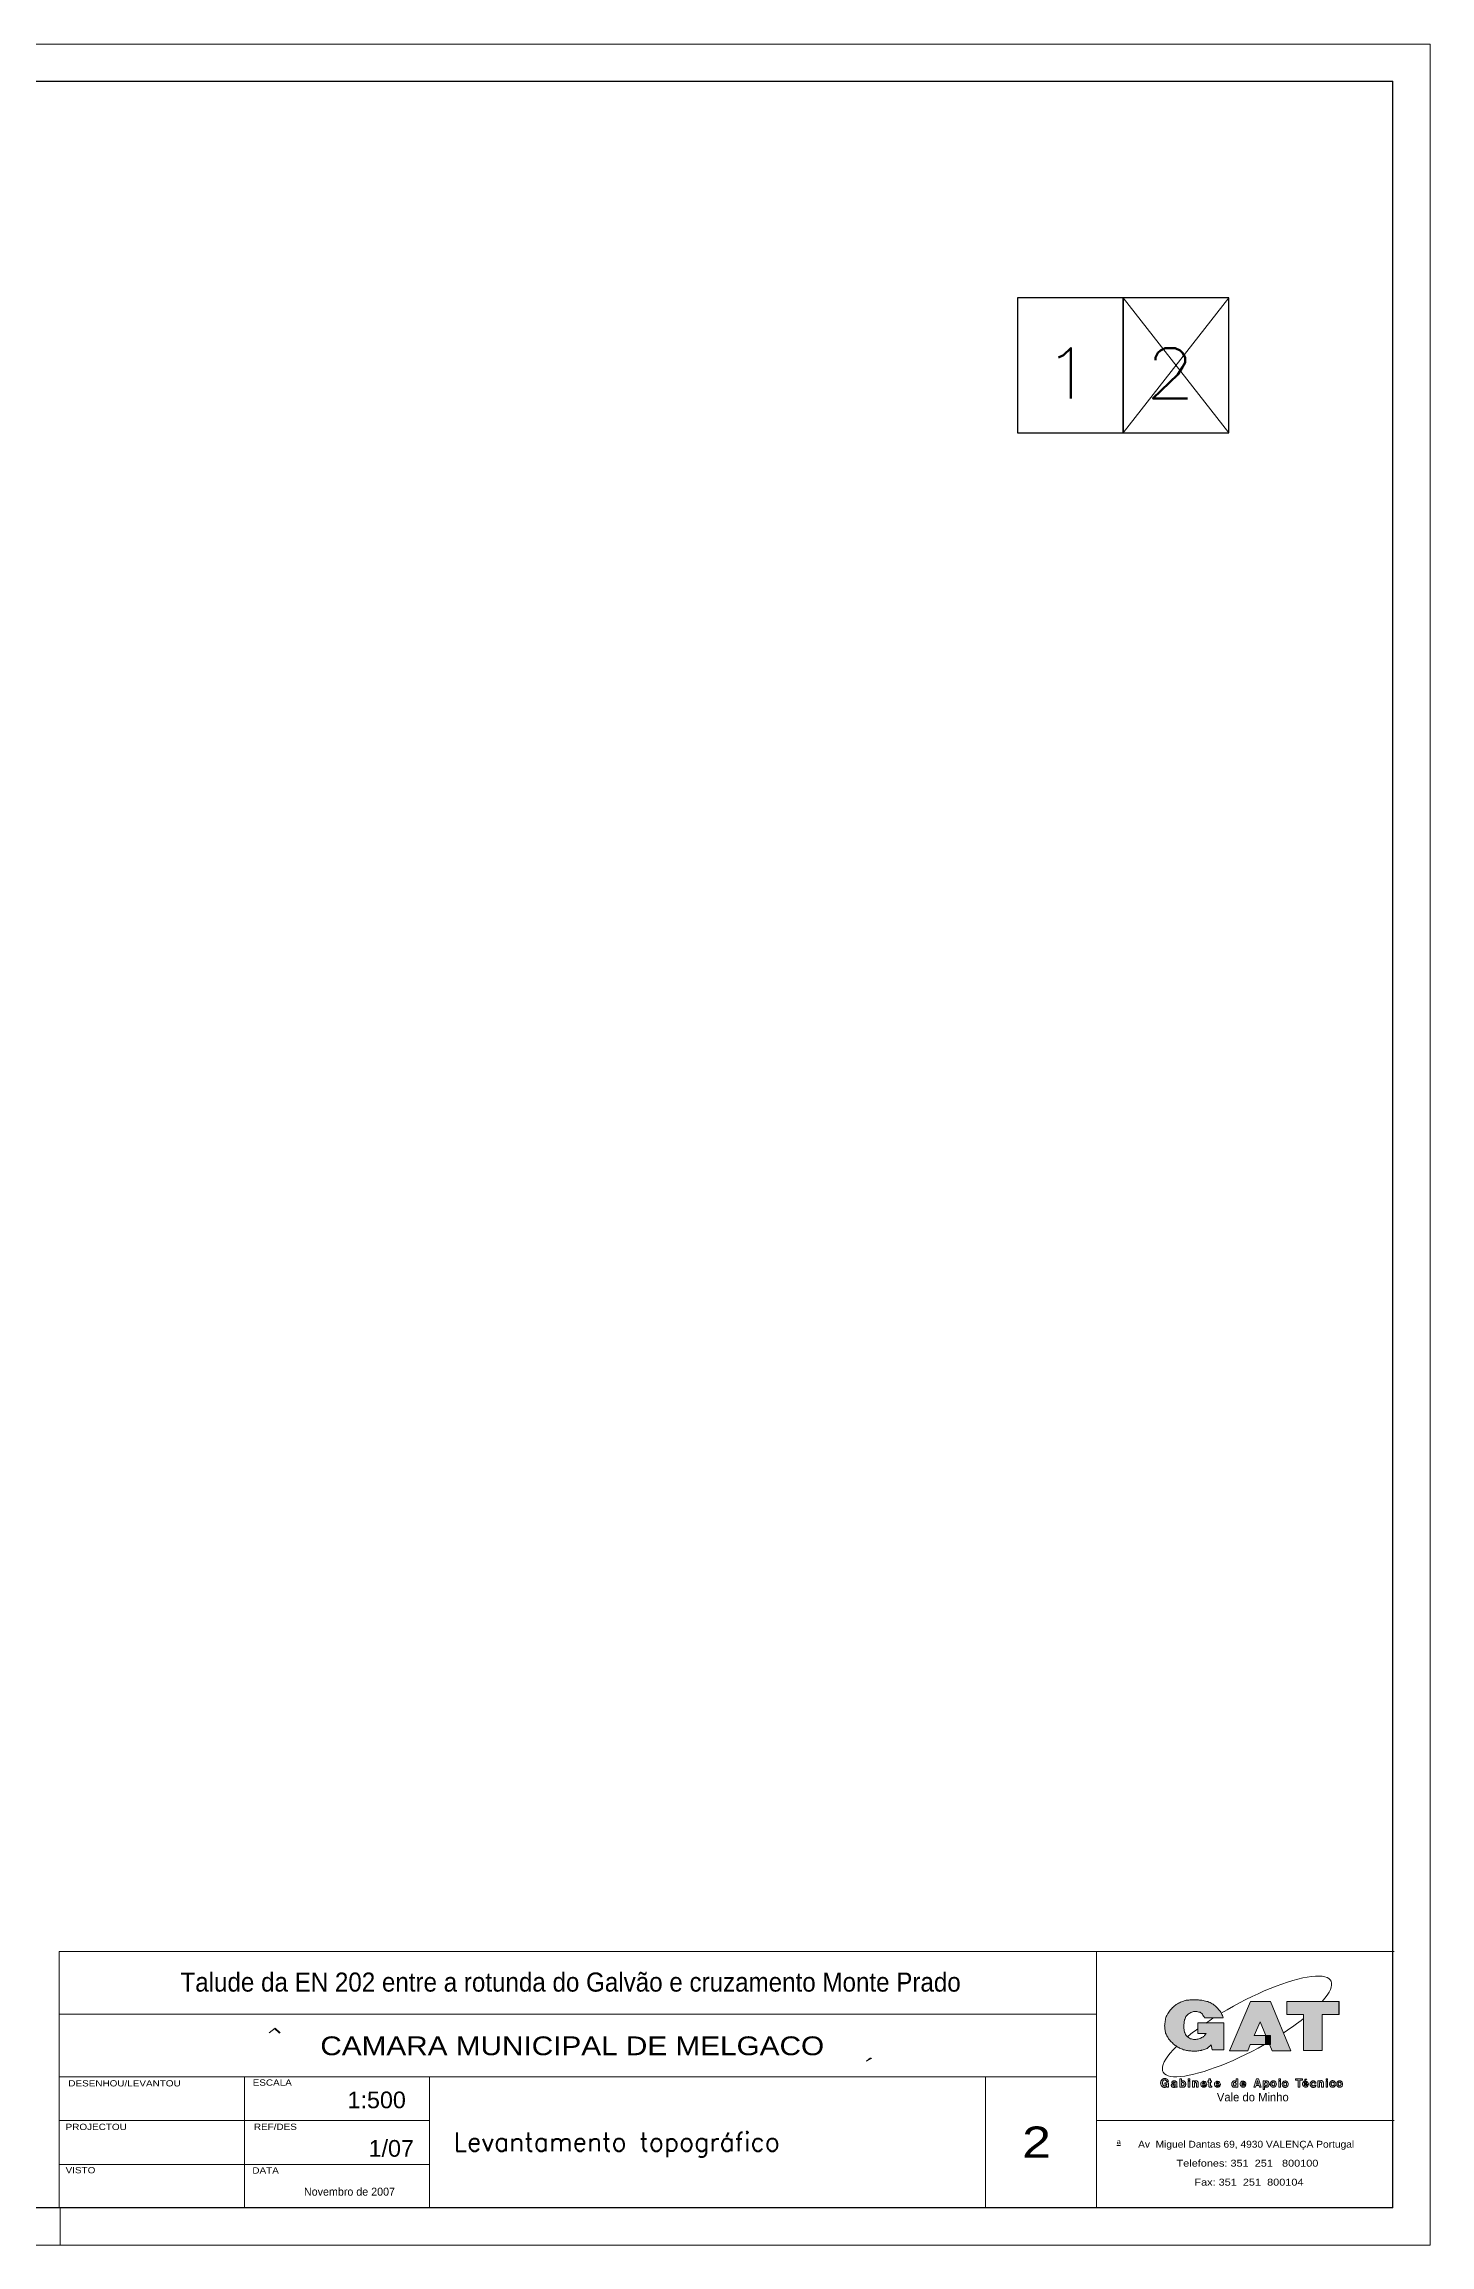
# Model space of a CAD drawing. Header units: millimetres. Extents: x -16 to 1007, y 828 to 1356.
# Drawn here: x 913 to 1006.6, y 828 to 976.5 of the extents above; entities that cross this region are included whole.
import ezdxf
from ezdxf.enums import TextEntityAlignment as Align

# ---------------------------------------------------------------- set-up
doc = ezdxf.new("R2010")
doc.units = ezdxf.units.MM
doc.header["$LTSCALE"] = 4
doc.linetypes.add('CONTINUOUS1', pattern=[0, 0, 0])
doc.linetypes.add('DASHED', pattern=[0.75, 0.5, -0.25])
doc.layers.get('0').update_dxf_attribs({"linetype": 'CONTINUOUS1', "lineweight": 0})
doc.layers.add('1', color=1, linetype='DASHED', lineweight=0, true_color=0xff0000)
for name, color, linetype, lineweight in [('Level 1', 7, 'Continuous', 0), ('Level 17', 7, 'Continuous', 0), ('Level 20', 7, 'Continuous', 0), ('Level 22', 7, 'Continuous', 0), ('Level 63', 7, 'Continuous', 0)]:
    doc.layers.add(name, color=color, linetype=linetype, lineweight=lineweight)
doc.styles.get("Standard").update_dxf_attribs({"font": 'txt_____.ttf'})
doc.styles.add('StyleArial', font='ARIAL.TTF')
doc.styles.add('Styledgn002', font='dgn002.shx')
doc.styles.add('Styledgn008', font='dgn008.shx')
doc.styles.add('Styledgn032', font='dgn032.shx')
doc.styles.add('Styledgn042', font='dgn042.shx')

# ---------------------------------------------------------------- blocks, each defined once
blk = doc.blocks.new('anonymous35')
at = {"layer": 'Level 22', "color": 5, "linetype": 'Continuous', "lineweight": 0, "true_color": 0x0000ff}
for p, q in [((0.56, 0.77), (0.56, 1.66)), ((-0.56, -1.66), (-0.56, 0.77)), ((-0.56, 0.77), (0.56, 0.77))]:
    blk.add_line(p, q, dxfattribs=at)

msp = doc.modelspace()

# ---------------------------------------------------------------- hatches: boundary and pattern name
at = {"layer": 'Level 22', "linetype": 'CONTINUOUS1', "true_color": 0xff0000}
msp.add_hatch(color=1, dxfattribs=at).paths.add_polyline_path([(992.6, 843.32), (992.57, 843.4), (992.57, 843.42), (992.55, 843.47), (992.52, 843.55), (992.48, 843.62), (992.44, 843.69), (992.4, 843.76), (992.35, 843.82), (992.29, 843.88), (992.24, 843.95), (992.18, 844.01), (992.15, 844.04), (992.12, 844.07), (992.06, 844.13), (991.99, 844.18), (991.93, 844.23), (991.86, 844.27), (991.79, 844.31), (991.72, 844.35), (991.65, 844.38), (991.64, 844.38), (991.56, 844.41), (991.49, 844.43), (991.41, 844.45), (991.33, 844.47), (991.25, 844.49), (991.17, 844.5), (991.15, 844.5), (991.09, 844.51), (991.01, 844.52), (990.93, 844.53), (990.84, 844.54), (990.76, 844.54), (990.68, 844.54), (990.65, 844.54), (990.6, 844.54), (990.52, 844.54), (990.44, 844.54), (990.36, 844.53), (990.28, 844.52), (990.2, 844.51), (990.15, 844.5), (990.11, 844.5), (990.04, 844.48), (989.96, 844.46), (989.88, 844.43), (989.8, 844.4), (989.73, 844.37), (989.65, 844.34), (989.65, 844.33), (989.58, 844.3), (989.51, 844.26), (989.44, 844.21), (989.38, 844.17), (989.31, 844.12), (989.25, 844.06), (989.22, 844.04), (989.19, 844.01), (989.13, 843.95), (989.08, 843.89), (989.02, 843.83), (988.97, 843.76), (988.93, 843.7), (988.88, 843.63), (988.87, 843.61), (988.84, 843.56), (988.8, 843.48), (988.76, 843.41), (988.73, 843.33), (988.71, 843.26), (988.7, 843.19), (988.7, 843.18), (988.69, 843.1), (988.68, 843.02), (988.67, 842.94), (988.66, 842.85), (988.65, 842.77), (988.66, 842.7), (988.66, 842.63), (988.67, 842.56), (988.68, 842.49), (988.69, 842.43), (988.69, 842.42), (988.7, 842.36), (988.72, 842.29), (988.75, 842.22), (988.78, 842.16), (988.81, 842.1), (988.85, 842.03), (988.86, 842.01), (988.88, 841.97), (988.92, 841.91), (988.96, 841.86), (989.01, 841.8), (989.05, 841.75), (989.1, 841.7), (989.15, 841.65), (989.2, 841.6), (989.21, 841.59), (989.25, 841.55), (989.31, 841.5), (989.36, 841.46), (989.42, 841.42), (989.48, 841.38), (989.54, 841.34), (989.6, 841.31), (989.64, 841.29), (989.66, 841.28), (989.73, 841.25), (989.79, 841.22), (989.86, 841.2), (989.93, 841.17), (989.99, 841.15), (990.06, 841.14), (990.13, 841.12), (990.14, 841.12), (990.2, 841.11), (990.27, 841.1), (990.34, 841.09), (990.41, 841.09), (990.48, 841.08), (990.55, 841.08), (990.62, 841.08), (990.64, 841.08), (990.69, 841.08), (990.76, 841.08), (990.83, 841.08), (990.9, 841.09), (990.97, 841.1), (991.04, 841.11), (991.11, 841.12), (991.15, 841.13), (991.18, 841.13), (991.25, 841.15), (991.32, 841.18), (991.38, 841.2), (991.45, 841.23), (991.51, 841.26), (991.57, 841.3), (991.62, 841.35), (991.64, 841.36), (991.68, 841.39), (991.73, 841.44), (991.78, 841.49), (991.85, 841.16), (992.65, 841.16), (992.65, 842.98), (990.9, 842.98), (990.9, 842.26), (991.45, 842.26), (991.41, 842.21), (991.37, 842.15), (991.34, 842.12), (991.32, 842.09), (991.27, 842.05), (991.22, 842.01), (991.15, 841.98), (991.09, 841.95), (991.04, 841.93), (991.02, 841.92), (990.96, 841.9), (990.89, 841.88), (990.82, 841.87), (990.75, 841.86), (990.68, 841.86), (990.61, 841.86), (990.53, 841.87), (990.46, 841.89), (990.39, 841.91), (990.33, 841.94), (990.26, 841.98), (990.23, 842.01), (990.2, 842.03), (990.15, 842.08), (990.1, 842.13), (990.06, 842.19), (990.03, 842.25), (990.01, 842.32), (990, 842.35), (989.99, 842.38), (989.97, 842.45), (989.96, 842.52), (989.95, 842.59), (989.95, 842.66), (989.95, 842.73), (989.95, 842.77), (989.95, 842.8), (989.95, 842.86), (989.96, 842.93), (989.97, 843), (989.98, 843.07), (989.99, 843.14), (990, 843.19), (990.01, 843.21), (990.03, 843.27), (990.05, 843.34), (990.08, 843.4), (990.13, 843.46), (990.13, 843.46), (990.19, 843.51), (990.24, 843.56), (990.3, 843.61), (990.36, 843.64), (990.42, 843.68), (990.49, 843.7), (990.55, 843.72), (990.61, 843.74), (990.65, 843.74), (990.68, 843.74), (990.75, 843.75), (990.82, 843.74), (990.9, 843.73), (990.97, 843.71), (991.04, 843.69), (991.1, 843.65), (991.16, 843.61), (991.2, 843.56), (991.2, 843.55), (991.24, 843.49), (991.27, 843.44), (991.31, 843.38), (991.35, 843.32), (992.6, 843.32)])
at = {"layer": 'Level 22', "linetype": 'CONTINUOUS1', "true_color": 0xffff00}
for points in [[(995.09, 843.05), (995.9, 841.1), (997.17, 841.1), (995.8, 844.42), (994.45, 844.42), (993.02, 841.1), (994.27, 841.1), (994.42, 841.52), (995.7, 841.52), (995.7, 841.52), (995.45, 842.13), (994.7, 842.13)], [(995.45, 842.13), (995.79, 842.13), (995.79, 841.52), (995.45, 841.52)]]:
    msp.add_hatch(color=2, dxfattribs=at).paths.add_polyline_path(points)
at = {"layer": 'Level 22', "linetype": 'CONTINUOUS1', "true_color": 0x00ff00}
msp.add_hatch(color=3, dxfattribs=at).paths.add_polyline_path([(996.89, 844.43), (1000.42, 844.43), (1000.42, 843.54), (999.29, 843.54), (999.29, 841.11), (998.02, 841.11), (998.02, 843.54), (996.89, 843.54)])

# ---------------------------------------------------------------- linework, layer by layer
at = {"layer": '1', "color": 7, "linetype": 'Continuous', "lineweight": 0}
for p, q in [((992.99, 959.36), (985.86, 950.26)), ((985.86, 959.36), (992.99, 950.26))]:
    msp.add_line(p, q, dxfattribs=at)
at = {"layer": '1', "color": 7, "linetype": 'Continuous', "lineweight": 30}
for points in [[(985.86, 959.36), (978.72, 959.36), (978.72, 950.26), (985.86, 950.26), (985.86, 959.36)], [(992.99, 959.36), (985.86, 959.36), (985.86, 950.26), (992.99, 950.26), (992.99, 959.36)]]:
    msp.add_lwpolyline(points, close=True, dxfattribs=at)
at = {"layer": 'Level 1', "color": 7, "linetype": 'Continuous', "lineweight": 0}
msp.add_line((914.12, 827.99), (914.12, 829.18), dxfattribs=at)
at = {"layer": 'Level 17', "color": 7, "linetype": 'Continuous', "lineweight": 0}
for p, q in [((1006.56, 976.49), (531.56, 976.49)), ((1006.56, 827.99), (1006.56, 976.49))]:
    msp.add_line(p, q, dxfattribs=at)
msp.add_lwpolyline([(1006.56, 827.99), (531.56, 827.99)], dxfattribs=at)
at = {"layer": 'Level 20', "color": 7, "linetype": 'Continuous', "lineweight": 0}
msp.add_line((1006.56, 827.99), (1006.56, 976.49), dxfattribs=at)
at = {"layer": 'Level 22', "color": 7, "linetype": 'Continuous', "lineweight": 30}
for p in [(701.55, 973.99), (1004.06, 830.49)]:
    msp.add_line(p, (1004.06, 973.99), dxfattribs=at)
at = {"layer": 'Level 22', "color": 7, "linetype": 'Continuous', "lineweight": 13}
for p, q in [((914.06, 847.8), (1004.13, 847.8)), ((914.06, 830.47), (914.06, 847.8)), ((928.22, 842.31), (928.64, 842.63)), ((928.59, 842.59), (928.93, 842.28)), ((928.64, 842.63), (928.98, 842.31)), ((928.93, 842.28), (928.96, 842.33)), ((968.53, 840.39), (968.81, 840.61)), ((968.53, 840.39), (968.9, 840.6))]:
    msp.add_line(p, q, dxfattribs=at)
at = {"layer": 'Level 22', "color": 7, "linetype": 'Continuous', "lineweight": 0}
for p, q in [((984.06, 830.47), (984.06, 847.8)), ((914.06, 843.57), (984.06, 843.57)), ((914.06, 839.34), (984.06, 839.34)), ((926.56, 830.47), (926.56, 839.34)), ((939.06, 830.47), (939.06, 839.34)), ((976.56, 830.47), (976.56, 839.34)), ((998.12, 839.18), (998.12, 839.1)), ((998.12, 839.1), (998.25, 839.18)), ((998.12, 839.18), (998.25, 839.18)), ((988.65, 838.62), (988.66, 838.62)), ((988.66, 838.62), (988.69, 838.63)), ((988.69, 838.63), (988.7, 838.63)), ((988.7, 838.63), (988.72, 838.64)), ((988.72, 838.64), (988.73, 838.64)), ((988.73, 838.64), (988.74, 838.65)), ((988.74, 838.65), (988.75, 838.65)), ((988.75, 838.65), (988.76, 838.66)), ((988.76, 838.66), (988.78, 838.67)), ((988.78, 838.68), (988.79, 838.69)), ((988.78, 838.67), (988.78, 838.68)), ((988.79, 838.69), (988.81, 838.71)), ((914.06, 836.39), (939.06, 836.39)), ((984.06, 836.39), (1004.13, 836.39)), ((985.42, 834.7), (985.67, 834.7)), ((914.06, 833.43), (939.06, 833.43))]:
    msp.add_line(p, q, dxfattribs=at)
at = {"layer": 'Level 22', "color": 5, "linetype": 'Continuous', "lineweight": 0, "true_color": 0x0000ff}
for p, q in [((996.89, 843.54), (996.89, 844.43)), ((998.02, 843.54), (996.89, 843.54)), ((998.02, 841.11), (998.02, 843.54))]:
    msp.add_line(p, q, dxfattribs=at)
at = {"layer": 'Level 22', "color": 1, "linetype": 'Continuous', "lineweight": 0, "true_color": 0xff0000}
msp.add_lwpolyline([(992.6, 843.32), (992.57, 843.4), (992.57, 843.42), (992.55, 843.47), (992.52, 843.55), (992.48, 843.62), (992.44, 843.69), (992.4, 843.76), (992.35, 843.82), (992.29, 843.88), (992.24, 843.95), (992.18, 844.01), (992.15, 844.04), (992.12, 844.07), (992.06, 844.13), (991.99, 844.18), (991.93, 844.23), (991.86, 844.27), (991.79, 844.31), (991.72, 844.35), (991.65, 844.38), (991.64, 844.38), (991.56, 844.41), (991.49, 844.43), (991.41, 844.45), (991.33, 844.47), (991.25, 844.49), (991.17, 844.5), (991.15, 844.5), (991.09, 844.51), (991.01, 844.52), (990.93, 844.53), (990.84, 844.54), (990.76, 844.54), (990.68, 844.54), (990.65, 844.54), (990.6, 844.54), (990.52, 844.54), (990.44, 844.54), (990.36, 844.53), (990.28, 844.52), (990.2, 844.51), (990.15, 844.5), (990.11, 844.5), (990.04, 844.48), (989.96, 844.46), (989.88, 844.43), (989.8, 844.4), (989.73, 844.37), (989.65, 844.34), (989.65, 844.33), (989.58, 844.3), (989.51, 844.26), (989.44, 844.21), (989.38, 844.17), (989.31, 844.12), (989.25, 844.06), (989.22, 844.04), (989.19, 844.01), (989.13, 843.95), (989.08, 843.89), (989.02, 843.83), (988.97, 843.76), (988.93, 843.7), (988.88, 843.63), (988.87, 843.61), (988.84, 843.56), (988.8, 843.48), (988.76, 843.41), (988.73, 843.33), (988.71, 843.26), (988.7, 843.19), (988.7, 843.18), (988.69, 843.1), (988.68, 843.02), (988.67, 842.94), (988.66, 842.85), (988.65, 842.77), (988.65, 842.77), (988.65, 842.77), (988.65, 842.77), (988.66, 842.7), (988.66, 842.63), (988.67, 842.56), (988.68, 842.49), (988.69, 842.43), (988.69, 842.42), (988.7, 842.36), (988.72, 842.29), (988.75, 842.22), (988.78, 842.16), (988.81, 842.1), (988.85, 842.03), (988.86, 842.01), (988.88, 841.97), (988.92, 841.91), (988.96, 841.86), (989.01, 841.8), (989.05, 841.75), (989.1, 841.7), (989.15, 841.65), (989.2, 841.6), (989.21, 841.59), (989.25, 841.55), (989.31, 841.5), (989.36, 841.46), (989.42, 841.42), (989.48, 841.38), (989.54, 841.34), (989.6, 841.31), (989.64, 841.29), (989.66, 841.28), (989.73, 841.25), (989.79, 841.22), (989.86, 841.2), (989.93, 841.17), (989.99, 841.15), (990.06, 841.14), (990.13, 841.12), (990.14, 841.12), (990.2, 841.11), (990.27, 841.1), (990.34, 841.09), (990.41, 841.09), (990.48, 841.08), (990.55, 841.08), (990.62, 841.08), (990.64, 841.08), (990.69, 841.08), (990.76, 841.08), (990.83, 841.08), (990.9, 841.09), (990.97, 841.1), (991.04, 841.11), (991.11, 841.12), (991.15, 841.13), (991.18, 841.13), (991.25, 841.15), (991.32, 841.18), (991.38, 841.2), (991.45, 841.23), (991.51, 841.26), (991.57, 841.3), (991.62, 841.35), (991.64, 841.36), (991.68, 841.39), (991.73, 841.44), (991.78, 841.49), (991.78, 841.49), (991.78, 841.49), (991.78, 841.49), (991.85, 841.16), (992.65, 841.16), (992.65, 842.98), (990.9, 842.98), (990.9, 842.26), (991.45, 842.26), (991.41, 842.21), (991.37, 842.15), (991.34, 842.12), (991.32, 842.09), (991.27, 842.05), (991.22, 842.01), (991.15, 841.98), (991.09, 841.95), (991.04, 841.93), (991.02, 841.92), (990.96, 841.9), (990.89, 841.88), (990.82, 841.87), (990.75, 841.86), (990.68, 841.86), (990.61, 841.86), (990.53, 841.87), (990.46, 841.89), (990.39, 841.91), (990.33, 841.94), (990.26, 841.98), (990.23, 842.01), (990.2, 842.03), (990.15, 842.08), (990.1, 842.13), (990.06, 842.19), (990.03, 842.25), (990.01, 842.32), (990, 842.35), (989.99, 842.38), (989.97, 842.45), (989.96, 842.52), (989.95, 842.59), (989.95, 842.66), (989.95, 842.73), (989.95, 842.77), (989.95, 842.8), (989.95, 842.86), (989.96, 842.93), (989.97, 843), (989.98, 843.07), (989.99, 843.14), (990, 843.19), (990.01, 843.21), (990.03, 843.27), (990.05, 843.34), (990.08, 843.4), (990.13, 843.46), (990.13, 843.46), (990.19, 843.51), (990.24, 843.56), (990.3, 843.61), (990.36, 843.64), (990.42, 843.68), (990.49, 843.7), (990.55, 843.72), (990.61, 843.74), (990.65, 843.74), (990.68, 843.74), (990.75, 843.75), (990.82, 843.74), (990.9, 843.73), (990.97, 843.71), (991.04, 843.69), (991.1, 843.65), (991.16, 843.61), (991.2, 843.56), (991.2, 843.55), (991.24, 843.49), (991.27, 843.44), (991.31, 843.38), (991.35, 843.32), (991.35, 843.32), (991.35, 843.32), (991.35, 843.32), (992.6, 843.32)], close=True, dxfattribs=at)
at = {"layer": 'Level 22', "color": 2, "linetype": 'Continuous', "lineweight": 0, "true_color": 0xffff00}
for points in [[(995.09, 843.05), (995.9, 841.1), (997.17, 841.1), (995.8, 844.42), (994.45, 844.42), (993.02, 841.1), (994.27, 841.1), (994.42, 841.52), (995.7, 841.52), (995.7, 841.52), (995.45, 842.13), (994.7, 842.13)], [(995.45, 842.13), (995.79, 842.13), (995.79, 841.52), (995.45, 841.52), (995.45, 842.13)]]:
    msp.add_lwpolyline(points, close=True, dxfattribs=at)
at = {"layer": 'Level 22', "color": 3, "linetype": 'Continuous', "lineweight": 0, "true_color": 0x00ff00}
msp.add_lwpolyline([(996.89, 844.43), (1000.42, 844.43), (1000.42, 843.54), (999.29, 843.54), (999.29, 841.11), (998.02, 841.11), (998.02, 843.54), (996.89, 843.54)], close=True, dxfattribs=at)
at = {"layer": 'Level 22', "color": 7, "linetype": 'Continuous', "lineweight": 0}
for points in [[(988.65, 839.22), (988.6, 839.22), (988.58, 839.21), (988.57, 839.21), (988.54, 839.2), (988.53, 839.19), (988.52, 839.18), (988.51, 839.18), (988.49, 839.17), (988.49, 839.16), (988.46, 839.13), (988.45, 839.12), (988.44, 839.1), (988.43, 839.09), (988.41, 839.06), (988.4, 839.04), (988.4, 839.01), (988.39, 838.99), (988.39, 838.96), (988.38, 838.93), (988.38, 838.92)], [(988.65, 839.13), (988.64, 839.13), (988.62, 839.13), (988.6, 839.12), (988.58, 839.11), (988.57, 839.1), (988.57, 839.09), (988.56, 839.09), (988.55, 839.08), (988.54, 839.06), (988.53, 839.04), (988.52, 839.02), (988.52, 839.01), (988.51, 838.99), (988.51, 838.97), (988.51, 838.96), (988.51, 838.94), (988.51, 838.93)], [(988.66, 839.22), (988.64, 839.22)], [(988.65, 839.13), (988.67, 839.13), (988.7, 839.13), (988.72, 839.12), (988.74, 839.1), (988.75, 839.09), (988.76, 839.09), (988.78, 839.07), (988.78, 839.05), (988.79, 839.02)], [(988.66, 839.22), (988.68, 839.22), (988.72, 839.22), (988.74, 839.21), (988.77, 839.2), (988.78, 839.2), (988.78, 839.19), (988.81, 839.18), (988.82, 839.17), (988.83, 839.16), (988.84, 839.15), (988.85, 839.14), (988.86, 839.12), (988.87, 839.11), (988.89, 839.08), (988.9, 839.06), (988.9, 839.05), (988.91, 839.03)], [(988.79, 839.02), (988.91, 839.03)], [(989.13, 838.93), (989.13, 838.95), (989.14, 838.98), (989.16, 839), (989.17, 839.02), (989.19, 839.04), (989.22, 839.05), (989.25, 839.06), (989.28, 839.07), (989.3, 839.07), (989.32, 839.07), (989.34, 839.06), (989.36, 839.06), (989.38, 839.05), (989.4, 839.05), (989.41, 839.03), (989.43, 839.02), (989.45, 839.01), (989.46, 838.99), (989.47, 838.97), (989.48, 838.96), (989.48, 838.93), (989.48, 838.92), (989.48, 838.91)], [(989.67, 839.21), (989.67, 838.64), (989.78, 838.64), (989.79, 838.67)], [(989.67, 839.21), (989.78, 839.21), (989.78, 839)], [(989.78, 839), (989.79, 839.01), (989.79, 839.02), (989.82, 839.04), (989.83, 839.05), (989.84, 839.05), (989.85, 839.06), (989.87, 839.06), (989.89, 839.07), (989.91, 839.07), (989.93, 839.06), (989.95, 839.06), (989.98, 839.05), (989.99, 839.04), (990, 839.03)], [(990, 839.03), (990.02, 839.01), (990.03, 839.01), (990.03, 839), (990.03, 838.99), (990.04, 838.98), (990.04, 838.98), (990.05, 838.97), (990.05, 838.96), (990.06, 838.95), (990.06, 838.94), (990.07, 838.93), (990.07, 838.92), (990.07, 838.9), (990.07, 838.89), (990.08, 838.88)], [(990.24, 839.1), (990.35, 839.1), (990.35, 839.2), (990.24, 839.2), (990.24, 839.1)], [(990.24, 838.63), (990.24, 839.04), (990.35, 839.04), (990.35, 838.63), (990.24, 838.63)], [(990.54, 838.63), (990.54, 839.06), (990.65, 839.06)], [(990.92, 838.89), (990.92, 838.91), (990.92, 838.93), (990.91, 838.95), (990.91, 838.97), (990.9, 838.99), (990.89, 839.01), (990.88, 839.03), (990.87, 839.04), (990.85, 839.05), (990.84, 839.05), (990.84, 839.06), (990.82, 839.06), (990.81, 839.07), (990.78, 839.07), (990.77, 839.07), (990.76, 839.07), (990.76, 839.07), (990.73, 839.07), (990.71, 839.06), (990.7, 839.05), (990.68, 839.04), (990.65, 839.01)], [(990.65, 839.01), (990.65, 839.06)], [(991.12, 838.94), (991.15, 838.98), (991.18, 839.01), (991.22, 839.03), (991.26, 839.04), (991.3, 839.04), (991.34, 839.03), (991.38, 839.02)], [(991.63, 838.98), (991.57, 838.98), (991.57, 839.06), (991.63, 839.06), (991.63, 839.2)], [(991.64, 839.2), (991.74, 839.2), (991.74, 839.06), (991.82, 839.06), (991.82, 838.98), (991.74, 838.98), (991.74, 838.78)], [(992.04, 838.94), (992.07, 838.98), (992.1, 839.01), (992.14, 839.03), (992.18, 839.04), (992.22, 839.04), (992.26, 839.03), (992.3, 839.02)], [(993.25, 839.02), (993.28, 839.04), (993.29, 839.05), (993.32, 839.06), (993.33, 839.06), (993.36, 839.06), (993.38, 839.06), (993.4, 839.06), (993.42, 839.05), (993.44, 839.04), (993.45, 839.03), (993.47, 839.01), (993.48, 839)], [(993.58, 839.21), (993.58, 838.64), (993.48, 838.64), (993.47, 838.67)], [(993.58, 839.21), (993.48, 839.21), (993.48, 839)], [(993.77, 838.96), (993.8, 838.99), (993.83, 839.02), (993.86, 839.04), (993.9, 839.05), (993.95, 839.05), (993.99, 839.05), (994.03, 839.03)], [(994.03, 839.03), (994.06, 839.01)], [(994.67, 838.64), (994.86, 839.21), (994.98, 839.21), (995.17, 838.64), (995.05, 838.64), (995.02, 838.76), (994.82, 838.76), (994.79, 838.64), (994.67, 838.64)], [(994.92, 839.1), (994.85, 838.85), (994.99, 838.85), (994.92, 839.1)], [(995.29, 838.49), (995.29, 839.06), (995.4, 839.06), (995.41, 839.02)], [(995.7, 838.81), (995.7, 838.83), (995.7, 838.84), (995.7, 838.85), (995.7, 838.86), (995.7, 838.86), (995.7, 838.87), (995.7, 838.88), (995.69, 838.9), (995.69, 838.92), (995.69, 838.93), (995.68, 838.96), (995.67, 838.97), (995.65, 839), (995.64, 839.02), (995.61, 839.04), (995.6, 839.05), (995.59, 839.05), (995.58, 839.05), (995.57, 839.06), (995.56, 839.06), (995.53, 839.07), (995.52, 839.07), (995.48, 839.06), (995.47, 839.06), (995.46, 839.05), (995.45, 839.05), (995.44, 839.05), (995.43, 839.04), (995.41, 839.02)], [(995.99, 839.07), (995.98, 839.07), (995.94, 839.06), (995.93, 839.06), (995.9, 839.05), (995.88, 839.04), (995.83, 838.99), (995.82, 838.97), (995.81, 838.95), (995.8, 838.93), (995.79, 838.9), (995.78, 838.87), (995.78, 838.83), (995.79, 838.8), (995.8, 838.76), (995.81, 838.74), (995.83, 838.71), (995.87, 838.67), (995.9, 838.65), (995.9, 838.65), (995.93, 838.64), (995.94, 838.63), (995.98, 838.63), (995.99, 838.63), (996.03, 838.63), (996.04, 838.64), (996.07, 838.65), (996.1, 838.67), (996.12, 838.68), (996.14, 838.71), (996.15, 838.72), (996.16, 838.74), (996.18, 838.78), (996.19, 838.83), (996.19, 838.86), (996.18, 838.9), (996.18, 838.92), (996.16, 838.96), (996.15, 838.97), (996.14, 838.99), (996.12, 839.01), (996.11, 839.02), (996.09, 839.04), (996.07, 839.05), (996.07, 839.05), (996.06, 839.05), (996.04, 839.06), (996.03, 839.06), (996, 839.07), (995.99, 839.07)], [(996.36, 839.1), (996.47, 839.1), (996.47, 839.2), (996.36, 839.2), (996.36, 839.1)], [(996.36, 838.63), (996.36, 839.04), (996.47, 839.04), (996.47, 838.63), (996.36, 838.63)], [(996.79, 839.06), (996.78, 839.06), (996.75, 839.05), (996.73, 839.05), (996.7, 839.04), (996.68, 839.03), (996.63, 838.98), (996.62, 838.96), (996.61, 838.94), (996.6, 838.92), (996.59, 838.89), (996.58, 838.86), (996.58, 838.82), (996.59, 838.79), (996.6, 838.75), (996.61, 838.73), (996.63, 838.7), (996.67, 838.66), (996.7, 838.64), (996.7, 838.64), (996.73, 838.63), (996.75, 838.62), (996.78, 838.62), (996.79, 838.62), (996.83, 838.62), (996.84, 838.63), (996.87, 838.64), (996.9, 838.66), (996.92, 838.67), (996.94, 838.7), (996.95, 838.71), (996.96, 838.73), (996.98, 838.77), (996.99, 838.81), (996.99, 838.85), (996.98, 838.89), (996.98, 838.9), (996.96, 838.95), (996.95, 838.96), (996.94, 838.98), (996.92, 839), (996.91, 839.01), (996.89, 839.03), (996.87, 839.03), (996.87, 839.04), (996.86, 839.04), (996.84, 839.05), (996.83, 839.05), (996.8, 839.06), (996.79, 839.06)], [(997.49, 839.21), (997.96, 839.21), (997.96, 839.11), (997.78, 839.11), (997.78, 838.64), (997.66, 838.64), (997.66, 839.11), (997.49, 839.11), (997.49, 839.21)], [(997.98, 838.96), (998.01, 838.99), (998.04, 839.02), (998.07, 839.04), (998.11, 839.05), (998.16, 839.05), (998.2, 839.05), (998.24, 839.03)], [(998.24, 839.03), (998.27, 839.01)], [(998.87, 838.91), (998.86, 838.93), (998.85, 838.94), (998.84, 838.97), (998.83, 838.98), (998.82, 838.99), (998.81, 839.01), (998.8, 839.02), (998.78, 839.03), (998.77, 839.04), (998.75, 839.05), (998.73, 839.06), (998.7, 839.06), (998.68, 839.07), (998.65, 839.07), (998.64, 839.06), (998.62, 839.06), (998.6, 839.05), (998.58, 839.04), (998.56, 839.03), (998.55, 839.02), (998.53, 839), (998.52, 838.99), (998.51, 838.98), (998.5, 838.96), (998.49, 838.94), (998.48, 838.93), (998.48, 838.9), (998.48, 838.88), (998.47, 838.85), (998.47, 838.81), (998.48, 838.77), (998.49, 838.75), (998.5, 838.72), (998.52, 838.7), (998.53, 838.68), (998.55, 838.66), (998.56, 838.65), (998.59, 838.64), (998.62, 838.63), (998.64, 838.62), (998.67, 838.62), (998.71, 838.62), (998.73, 838.63), (998.76, 838.64), (998.78, 838.65), (998.8, 838.66), (998.81, 838.67), (998.82, 838.68), (998.83, 838.7), (998.85, 838.72), (998.85, 838.74), (998.86, 838.76), (998.87, 838.78)], [(998.98, 838.64), (998.98, 839.07), (999.09, 839.07)], [(999.36, 838.9), (999.36, 838.92), (999.36, 838.94), (999.35, 838.96), (999.35, 838.98), (999.34, 839.01), (999.33, 839.02), (999.32, 839.04), (999.31, 839.05), (999.3, 839.06), (999.29, 839.06), (999.28, 839.07), (999.26, 839.07), (999.25, 839.08), (999.22, 839.08), (999.22, 839.08), (999.21, 839.08), (999.2, 839.08), (999.18, 839.08), (999.15, 839.07), (999.14, 839.06), (999.13, 839.05), (999.09, 839.02)], [(999.09, 839.02), (999.09, 839.07)], [(999.54, 839.11), (999.64, 839.11), (999.64, 839.21), (999.54, 839.21), (999.54, 839.11)], [(999.54, 838.64), (999.54, 839.05), (999.64, 839.05), (999.64, 838.64), (999.54, 838.64)], [(1000.18, 838.92), (1000.17, 838.94), (1000.16, 838.96), (1000.15, 838.98), (1000.14, 838.99), (1000.13, 839.01), (1000.12, 839.02), (1000.11, 839.03), (1000.09, 839.04), (1000.08, 839.05), (1000.06, 839.06), (1000.04, 839.07), (1000.01, 839.07), (999.99, 839.08), (999.96, 839.08), (999.95, 839.07), (999.93, 839.07), (999.91, 839.06), (999.89, 839.05), (999.87, 839.04), (999.86, 839.03), (999.84, 839.01), (999.83, 839.01), (999.82, 838.99), (999.81, 838.97), (999.8, 838.96), (999.79, 838.94), (999.79, 838.92), (999.79, 838.89), (999.78, 838.86), (999.78, 838.82), (999.79, 838.79), (999.8, 838.76), (999.81, 838.74), (999.83, 838.71), (999.84, 838.69), (999.86, 838.67), (999.87, 838.66), (999.9, 838.65), (999.93, 838.64), (999.95, 838.63), (999.98, 838.63), (1000.02, 838.63), (1000.04, 838.64), (1000.07, 838.65), (1000.09, 838.66), (1000.11, 838.67), (1000.12, 838.68), (1000.13, 838.7), (1000.14, 838.71), (1000.16, 838.73), (1000.16, 838.75), (1000.17, 838.77), (1000.18, 838.79)], [(1000.47, 839.07), (1000.46, 839.07), (1000.42, 839.06), (1000.41, 839.06), (1000.38, 839.05), (1000.36, 839.04), (1000.31, 838.99), (1000.3, 838.97), (1000.29, 838.95), (1000.28, 838.93), (1000.27, 838.9), (1000.26, 838.87), (1000.26, 838.83), (1000.27, 838.8), (1000.28, 838.76), (1000.29, 838.74), (1000.31, 838.71), (1000.35, 838.67), (1000.37, 838.65), (1000.38, 838.65), (1000.41, 838.64), (1000.42, 838.63), (1000.46, 838.63), (1000.47, 838.63), (1000.5, 838.63), (1000.52, 838.64), (1000.54, 838.65), (1000.58, 838.67), (1000.6, 838.68), (1000.62, 838.71), (1000.63, 838.72), (1000.64, 838.74), (1000.66, 838.78), (1000.66, 838.83), (1000.66, 838.86), (1000.66, 838.9), (1000.66, 838.92), (1000.64, 838.96), (1000.63, 838.97), (1000.62, 838.99), (1000.6, 839.01), (1000.58, 839.02), (1000.57, 839.04), (1000.55, 839.05), (1000.54, 839.05), (1000.54, 839.05), (1000.52, 839.06), (1000.5, 839.06), (1000.48, 839.07), (1000.47, 839.07)], [(988.38, 838.92), (988.38, 838.91), (988.39, 838.88), (988.39, 838.86), (988.4, 838.84), (988.4, 838.82), (988.4, 838.81), (988.41, 838.78), (988.42, 838.76), (988.43, 838.75), (988.45, 838.73), (988.45, 838.72), (988.49, 838.68), (988.5, 838.67), (988.52, 838.66), (988.53, 838.65), (988.54, 838.65), (988.56, 838.64), (988.57, 838.64), (988.58, 838.63), (988.6, 838.63), (988.63, 838.62), (988.65, 838.62)], [(988.65, 838.73), (988.64, 838.73), (988.62, 838.73), (988.6, 838.74), (988.58, 838.75), (988.57, 838.75), (988.57, 838.76), (988.56, 838.77), (988.55, 838.78), (988.54, 838.8), (988.53, 838.82), (988.52, 838.84), (988.52, 838.85), (988.51, 838.87), (988.51, 838.89), (988.51, 838.9), (988.51, 838.92), (988.51, 838.93)], [(988.65, 838.73), (988.67, 838.73), (988.7, 838.73), (988.71, 838.74), (988.73, 838.74), (988.75, 838.76), (988.76, 838.77), (988.78, 838.78), (988.78, 838.79), (988.8, 838.82), (988.8, 838.83), (988.81, 838.85)], [(988.81, 838.71), (988.82, 838.64), (988.91, 838.64), (988.91, 838.94), (988.67, 838.94), (988.67, 838.85), (988.81, 838.85)], [(989.23, 838.92), (989.23, 838.95), (989.24, 838.96), (989.25, 838.97), (989.27, 838.98), (989.28, 838.98), (989.3, 838.98), (989.32, 838.98), (989.33, 838.98), (989.35, 838.97), (989.36, 838.96), (989.37, 838.94), (989.37, 838.92), (989.36, 838.91), (989.35, 838.9), (989.34, 838.9), (989.32, 838.9), (989.31, 838.9), (989.29, 838.9), (989.26, 838.89), (989.24, 838.89), (989.23, 838.88), (989.2, 838.88), (989.18, 838.87), (989.16, 838.86), (989.14, 838.84), (989.12, 838.82), (989.11, 838.8), (989.1, 838.78), (989.1, 838.75), (989.1, 838.73), (989.11, 838.72), (989.11, 838.7), (989.12, 838.69), (989.14, 838.67), (989.16, 838.66), (989.17, 838.65), (989.19, 838.64)], [(989.13, 838.93), (989.23, 838.92)], [(989.19, 838.64), (989.21, 838.63), (989.24, 838.62), (989.26, 838.62), (989.29, 838.62), (989.32, 838.64), (989.34, 838.65), (989.36, 838.66), (989.37, 838.69)], [(989.26, 838.82), (989.25, 838.81), (989.24, 838.81), (989.22, 838.79), (989.22, 838.79), (989.21, 838.76), (989.22, 838.74), (989.22, 838.74), (989.23, 838.73), (989.25, 838.72), (989.26, 838.71), (989.28, 838.71), (989.3, 838.71), (989.32, 838.72), (989.34, 838.73), (989.36, 838.75), (989.36, 838.76), (989.37, 838.79)], [(989.26, 838.82), (989.36, 838.84)], [(989.37, 838.85), (989.36, 838.84), (989.36, 838.84)], [(989.37, 838.85), (989.37, 838.79)], [(989.37, 838.69), (989.38, 838.64), (989.5, 838.64)], [(989.48, 838.91), (989.48, 838.68)], [(989.48, 838.68), (989.49, 838.66), (989.49, 838.64), (989.5, 838.64)], [(989.87, 838.97), (989.88, 838.97), (989.9, 838.96), (989.91, 838.96), (989.92, 838.95), (989.93, 838.94), (989.94, 838.93), (989.95, 838.91), (989.95, 838.9), (989.96, 838.88), (989.96, 838.85), (989.96, 838.85), (989.96, 838.84), (989.96, 838.84), (989.96, 838.81), (989.95, 838.79), (989.95, 838.78), (989.95, 838.77), (989.94, 838.76), (989.94, 838.76), (989.91, 838.74), (989.9, 838.73), (989.88, 838.72), (989.87, 838.72), (989.87, 838.72), (989.85, 838.73), (989.83, 838.74), (989.81, 838.76), (989.8, 838.77), (989.8, 838.78), (989.79, 838.79), (989.79, 838.81), (989.78, 838.83), (989.78, 838.84), (989.78, 838.84), (989.78, 838.85), (989.78, 838.85), (989.78, 838.86), (989.78, 838.86), (989.79, 838.88), (989.79, 838.9), (989.8, 838.91), (989.8, 838.92), (989.82, 838.94), (989.83, 838.96), (989.85, 838.96), (989.87, 838.97)], [(990.08, 838.88), (990.08, 838.86), (990.08, 838.86), (990.08, 838.85), (990.08, 838.84), (990.08, 838.83), (990.08, 838.83), (990.08, 838.82), (990.07, 838.79), (990.07, 838.78), (990.07, 838.76), (990.06, 838.74), (990.05, 838.72), (990.03, 838.7), (990.02, 838.68), (989.99, 838.66), (989.98, 838.65), (989.97, 838.65), (989.96, 838.64), (989.95, 838.64), (989.94, 838.63), (989.91, 838.63), (989.9, 838.63), (989.87, 838.63), (989.85, 838.64), (989.84, 838.64), (989.83, 838.65), (989.82, 838.65), (989.81, 838.66), (989.79, 838.67)], [(990.54, 838.63), (990.66, 838.63), (990.66, 838.87)], [(990.66, 838.87), (990.66, 838.88), (990.66, 838.88), (990.66, 838.89), (990.67, 838.91), (990.67, 838.92), (990.68, 838.93), (990.68, 838.94), (990.7, 838.96), (990.71, 838.96), (990.72, 838.97), (990.73, 838.97), (990.73, 838.97), (990.74, 838.97), (990.75, 838.96), (990.76, 838.96), (990.78, 838.94), (990.79, 838.92), (990.8, 838.9), (990.8, 838.88), (990.8, 838.88), (990.8, 838.87)], [(990.92, 838.63), (990.8, 838.63), (990.8, 838.87)], [(990.92, 838.63), (990.92, 838.89)], [(991.12, 838.94), (991.1, 838.91), (991.09, 838.86), (991.09, 838.82), (991.1, 838.78), (991.12, 838.74), (991.14, 838.71), (991.17, 838.68), (991.2, 838.66), (991.24, 838.64), (991.28, 838.63), (991.32, 838.63), (991.36, 838.64), (991.4, 838.66), (991.43, 838.68), (991.46, 838.71), (991.48, 838.75)], [(991.2, 838.8), (991.49, 838.8)], [(991.38, 838.76), (991.36, 838.74), (991.35, 838.73), (991.34, 838.72), (991.31, 838.71), (991.29, 838.71), (991.27, 838.71), (991.26, 838.72), (991.24, 838.73), (991.23, 838.74), (991.22, 838.76), (991.21, 838.77), (991.2, 838.79), (991.2, 838.8)], [(991.38, 838.88), (991.37, 838.9), (991.37, 838.92), (991.35, 838.94), (991.34, 838.95), (991.32, 838.96), (991.3, 838.97), (991.29, 838.97), (991.28, 838.97), (991.27, 838.96), (991.26, 838.96), (991.25, 838.95), (991.24, 838.95), (991.23, 838.94), (991.22, 838.94), (991.22, 838.92), (991.21, 838.91), (991.21, 838.9), (991.21, 838.88)], [(991.21, 838.88), (991.38, 838.88)], [(991.38, 839.02), (991.41, 839)], [(991.38, 838.76), (991.48, 838.75)], [(991.41, 839), (991.44, 838.97), (991.46, 838.93), (991.48, 838.89), (991.49, 838.85), (991.49, 838.8)], [(991.63, 838.98), (991.63, 838.72)], [(991.63, 838.72), (991.64, 838.7), (991.64, 838.69), (991.64, 838.68), (991.65, 838.66), (991.67, 838.65), (991.68, 838.64), (991.7, 838.63), (991.72, 838.63)], [(991.72, 838.63), (991.78, 838.63), (991.83, 838.63)], [(991.8, 838.71), (991.78, 838.72), (991.77, 838.72), (991.76, 838.73), (991.75, 838.74), (991.74, 838.76), (991.74, 838.78)], [(991.8, 838.71), (991.83, 838.71)], [(991.83, 838.71), (991.83, 838.63)], [(992.04, 838.94), (992.02, 838.91), (992.01, 838.86), (992.01, 838.82), (992.02, 838.78), (992.04, 838.74), (992.06, 838.71), (992.09, 838.68), (992.12, 838.66), (992.16, 838.64), (992.2, 838.63), (992.24, 838.63), (992.28, 838.64), (992.32, 838.66), (992.35, 838.68), (992.38, 838.71), (992.4, 838.75)], [(992.12, 838.8), (992.41, 838.8)], [(992.3, 838.76), (992.28, 838.74), (992.27, 838.73), (992.26, 838.72), (992.23, 838.71), (992.21, 838.71), (992.19, 838.71), (992.18, 838.72), (992.16, 838.73), (992.15, 838.74), (992.14, 838.76), (992.13, 838.77), (992.12, 838.79), (992.12, 838.8)], [(992.3, 838.88), (992.29, 838.9), (992.29, 838.92), (992.27, 838.94), (992.26, 838.95), (992.24, 838.96), (992.22, 838.97), (992.21, 838.97), (992.2, 838.97), (992.19, 838.96), (992.18, 838.96), (992.17, 838.95), (992.16, 838.95), (992.15, 838.94), (992.14, 838.94), (992.14, 838.92), (992.13, 838.91), (992.13, 838.9), (992.13, 838.88)], [(992.13, 838.88), (992.3, 838.88)], [(992.3, 839.02), (992.33, 839)], [(992.3, 838.76), (992.4, 838.75)], [(992.33, 839), (992.36, 838.97), (992.38, 838.93), (992.4, 838.89), (992.41, 838.85), (992.41, 838.8)], [(993.25, 839.02), (993.24, 839.01), (993.24, 839.01), (993.23, 839), (993.23, 839), (993.22, 838.98), (993.21, 838.98), (993.21, 838.97), (993.2, 838.96), (993.2, 838.95), (993.19, 838.94), (993.19, 838.93), (993.19, 838.92), (993.18, 838.9), (993.18, 838.89), (993.18, 838.88)], [(993.18, 838.88), (993.18, 838.86), (993.18, 838.86), (993.18, 838.85), (993.18, 838.84), (993.18, 838.83), (993.18, 838.83), (993.18, 838.82), (993.18, 838.79), (993.19, 838.78), (993.19, 838.76), (993.2, 838.74), (993.21, 838.72), (993.22, 838.7), (993.24, 838.68), (993.26, 838.66), (993.28, 838.65), (993.28, 838.65), (993.29, 838.64), (993.3, 838.64), (993.32, 838.63), (993.35, 838.63), (993.36, 838.63), (993.39, 838.63), (993.4, 838.64), (993.42, 838.64), (993.43, 838.65), (993.44, 838.65), (993.45, 838.66), (993.47, 838.67)], [(993.39, 838.97), (993.38, 838.97), (993.36, 838.96), (993.34, 838.96), (993.34, 838.95), (993.32, 838.94), (993.32, 838.93), (993.31, 838.91), (993.3, 838.9), (993.3, 838.88), (993.29, 838.85), (993.29, 838.85), (993.29, 838.84), (993.29, 838.84), (993.3, 838.81), (993.3, 838.79), (993.31, 838.78), (993.31, 838.77), (993.32, 838.76), (993.32, 838.76), (993.34, 838.74), (993.36, 838.73), (993.38, 838.72), (993.38, 838.72), (993.39, 838.72), (993.4, 838.73), (993.42, 838.74), (993.45, 838.76), (993.45, 838.77), (993.46, 838.78), (993.46, 838.79), (993.47, 838.81), (993.47, 838.83), (993.47, 838.84), (993.47, 838.84), (993.47, 838.85), (993.47, 838.85), (993.47, 838.86), (993.47, 838.86), (993.47, 838.88), (993.46, 838.9), (993.46, 838.91), (993.45, 838.92), (993.44, 838.94), (993.42, 838.96), (993.4, 838.96), (993.39, 838.97)], [(993.77, 838.96), (993.75, 838.92), (993.74, 838.88), (993.74, 838.83), (993.75, 838.79), (993.77, 838.75), (993.79, 838.72), (993.82, 838.69), (993.85, 838.67), (993.89, 838.65), (993.93, 838.64), (993.97, 838.64), (994.01, 838.65), (994.05, 838.67), (994.08, 838.69), (994.11, 838.72), (994.13, 838.76)], [(993.85, 838.81), (994.14, 838.81)], [(994.03, 838.77), (994.01, 838.75), (994, 838.74), (993.99, 838.73), (993.96, 838.72), (993.94, 838.72), (993.92, 838.72), (993.91, 838.73), (993.89, 838.74), (993.88, 838.75), (993.86, 838.77), (993.86, 838.79), (993.85, 838.8), (993.85, 838.81)], [(994.03, 838.89), (994.02, 838.91), (994.02, 838.93), (994, 838.95), (993.99, 838.96), (993.97, 838.97), (993.95, 838.98), (993.94, 838.98), (993.93, 838.98), (993.92, 838.97), (993.9, 838.97), (993.9, 838.96), (993.89, 838.96), (993.88, 838.95), (993.87, 838.95), (993.86, 838.93), (993.86, 838.92), (993.86, 838.91), (993.86, 838.89)], [(993.86, 838.89), (994.03, 838.89)], [(994.03, 838.77), (994.13, 838.76)], [(994.06, 839.01), (994.09, 838.98), (994.11, 838.94), (994.13, 838.9), (994.14, 838.86), (994.14, 838.81)], [(995.29, 838.49), (995.4, 838.49), (995.4, 838.7)], [(995.49, 838.73), (995.5, 838.73), (995.52, 838.73), (995.53, 838.74), (995.54, 838.74), (995.55, 838.76), (995.56, 838.77), (995.57, 838.79), (995.57, 838.8), (995.58, 838.81), (995.58, 838.84), (995.58, 838.85), (995.58, 838.85), (995.58, 838.86), (995.58, 838.89), (995.57, 838.9), (995.57, 838.92), (995.57, 838.92), (995.56, 838.93), (995.56, 838.94), (995.53, 838.96), (995.52, 838.97), (995.5, 838.97), (995.49, 838.97), (995.49, 838.97), (995.47, 838.97), (995.45, 838.96), (995.43, 838.94), (995.42, 838.92), (995.42, 838.92), (995.41, 838.9), (995.41, 838.88), (995.4, 838.86), (995.4, 838.86), (995.4, 838.85), (995.4, 838.85), (995.4, 838.84), (995.4, 838.84), (995.4, 838.83), (995.41, 838.82), (995.41, 838.8), (995.42, 838.79), (995.42, 838.78), (995.44, 838.76), (995.45, 838.74), (995.47, 838.73), (995.49, 838.73)], [(995.62, 838.67), (995.61, 838.66), (995.6, 838.66), (995.59, 838.65), (995.58, 838.64), (995.54, 838.63), (995.53, 838.63), (995.52, 838.63), (995.5, 838.63), (995.49, 838.63), (995.48, 838.63), (995.47, 838.64), (995.46, 838.64), (995.45, 838.65), (995.44, 838.66), (995.43, 838.66), (995.42, 838.67), (995.41, 838.68), (995.4, 838.69), (995.4, 838.7)], [(995.62, 838.67), (995.63, 838.68), (995.64, 838.69), (995.65, 838.7), (995.65, 838.7), (995.66, 838.71), (995.66, 838.72), (995.67, 838.73), (995.67, 838.74), (995.68, 838.74), (995.68, 838.75), (995.69, 838.77), (995.69, 838.78), (995.69, 838.8), (995.7, 838.81), (995.7, 838.82)], [(995.98, 838.98), (995.96, 838.97), (995.95, 838.97), (995.94, 838.96), (995.91, 838.94), (995.9, 838.92), (995.9, 838.91), (995.89, 838.89), (995.89, 838.86), (995.89, 838.84), (995.89, 838.81), (995.9, 838.79), (995.91, 838.77), (995.92, 838.76), (995.93, 838.75), (995.94, 838.74), (995.96, 838.73), (995.98, 838.73), (995.99, 838.73), (996.01, 838.73), (996.03, 838.74), (996.06, 838.77), (996.07, 838.78), (996.07, 838.8), (996.08, 838.82), (996.08, 838.84), (996.08, 838.86), (996.08, 838.89), (996.07, 838.91), (996.07, 838.92), (996.06, 838.94), (996.03, 838.96), (996.02, 838.97), (996.01, 838.97), (995.99, 838.98), (995.98, 838.98)], [(996.79, 838.97), (996.76, 838.96), (996.75, 838.96), (996.74, 838.95), (996.71, 838.93), (996.7, 838.9), (996.7, 838.9), (996.69, 838.88), (996.69, 838.85), (996.69, 838.83), (996.69, 838.8), (996.7, 838.78), (996.71, 838.76), (996.72, 838.75), (996.73, 838.74), (996.74, 838.73), (996.76, 838.72), (996.78, 838.72), (996.79, 838.72), (996.81, 838.72), (996.83, 838.73), (996.86, 838.76), (996.87, 838.77), (996.87, 838.79), (996.88, 838.81), (996.88, 838.83), (996.88, 838.85), (996.88, 838.88), (996.87, 838.9), (996.87, 838.91), (996.86, 838.93), (996.83, 838.95), (996.82, 838.96), (996.81, 838.96), (996.79, 838.97), (996.78, 838.97)], [(997.98, 838.96), (997.96, 838.92), (997.95, 838.88), (997.95, 838.83), (997.96, 838.79), (997.98, 838.75), (998, 838.72), (998.03, 838.69), (998.06, 838.67), (998.1, 838.65), (998.14, 838.64), (998.18, 838.64), (998.22, 838.65), (998.26, 838.67), (998.29, 838.69), (998.32, 838.72), (998.34, 838.76)], [(998.06, 838.81), (998.35, 838.81)], [(998.24, 838.77), (998.22, 838.75), (998.21, 838.74), (998.2, 838.73), (998.17, 838.72), (998.15, 838.72), (998.13, 838.72), (998.12, 838.73), (998.1, 838.74), (998.09, 838.75), (998.07, 838.77), (998.07, 838.79), (998.06, 838.8), (998.06, 838.81)], [(998.24, 838.89), (998.23, 838.91), (998.23, 838.93), (998.21, 838.95), (998.2, 838.96), (998.18, 838.97), (998.16, 838.98), (998.15, 838.98), (998.14, 838.98), (998.13, 838.97), (998.11, 838.97), (998.11, 838.96), (998.1, 838.96), (998.09, 838.95), (998.08, 838.95), (998.07, 838.93), (998.07, 838.92), (998.07, 838.91), (998.07, 838.89)], [(998.07, 838.89), (998.24, 838.89)], [(998.24, 838.77), (998.34, 838.76)], [(998.27, 839.01), (998.3, 838.98), (998.32, 838.94), (998.34, 838.9), (998.35, 838.86), (998.35, 838.81)], [(998.75, 838.78), (998.75, 838.77), (998.74, 838.75), (998.73, 838.73), (998.71, 838.73), (998.69, 838.72), (998.68, 838.72), (998.66, 838.72), (998.63, 838.73), (998.62, 838.74), (998.6, 838.76), (998.59, 838.78), (998.58, 838.8), (998.58, 838.81), (998.57, 838.84), (998.57, 838.86), (998.58, 838.88), (998.58, 838.9), (998.59, 838.92), (998.62, 838.95), (998.64, 838.96), (998.64, 838.97), (998.66, 838.97), (998.68, 838.97), (998.69, 838.97), (998.71, 838.97), (998.73, 838.96), (998.73, 838.95), (998.74, 838.94), (998.74, 838.93), (998.75, 838.92), (998.75, 838.91)], [(998.75, 838.91), (998.87, 838.91)], [(998.75, 838.78), (998.87, 838.78)], [(998.98, 838.64), (999.1, 838.64), (999.1, 838.88)], [(999.1, 838.88), (999.1, 838.89), (999.1, 838.89), (999.1, 838.9), (999.11, 838.92), (999.11, 838.93), (999.12, 838.94), (999.12, 838.95), (999.14, 838.97), (999.15, 838.97), (999.17, 838.98), (999.17, 838.98), (999.18, 838.98), (999.18, 838.98), (999.19, 838.97), (999.2, 838.97), (999.22, 838.95), (999.23, 838.93), (999.24, 838.92), (999.24, 838.89), (999.24, 838.89), (999.24, 838.88)], [(999.36, 838.64), (999.24, 838.64), (999.24, 838.88)], [(999.36, 838.64), (999.36, 838.9)], [(1000.06, 838.79), (1000.06, 838.78), (1000.05, 838.76), (1000.04, 838.74), (1000.02, 838.74), (1000, 838.73), (999.99, 838.73), (999.97, 838.73), (999.94, 838.74), (999.93, 838.75), (999.91, 838.77), (999.9, 838.79), (999.89, 838.81), (999.89, 838.83), (999.88, 838.85), (999.88, 838.87), (999.89, 838.89), (999.89, 838.91), (999.9, 838.93), (999.93, 838.96), (999.95, 838.97), (999.95, 838.98), (999.97, 838.98), (999.99, 838.98), (1000, 838.98), (1000.02, 838.98), (1000.04, 838.97), (1000.04, 838.96), (1000.05, 838.95), (1000.05, 838.94), (1000.06, 838.93), (1000.06, 838.92)], [(1000.06, 838.92), (1000.18, 838.92)], [(1000.06, 838.79), (1000.18, 838.79)], [(1000.46, 838.98), (1000.44, 838.97), (1000.43, 838.97), (1000.41, 838.96), (1000.39, 838.94), (1000.38, 838.92), (1000.37, 838.91), (1000.37, 838.89), (1000.37, 838.86), (1000.37, 838.84), (1000.37, 838.81), (1000.38, 838.79), (1000.39, 838.77), (1000.4, 838.76), (1000.41, 838.75), (1000.42, 838.74), (1000.44, 838.73), (1000.46, 838.73), (1000.47, 838.73), (1000.49, 838.73), (1000.51, 838.74), (1000.54, 838.77), (1000.54, 838.78), (1000.55, 838.8), (1000.56, 838.82), (1000.56, 838.84), (1000.56, 838.86), (1000.56, 838.89), (1000.55, 838.91), (1000.54, 838.92), (1000.54, 838.94), (1000.51, 838.96), (1000.5, 838.97), (1000.49, 838.97), (1000.47, 838.98), (1000.46, 838.98)]]:
    msp.add_lwpolyline(points, dxfattribs=at)
at = {"layer": 'Level 22', "color": 7, "linetype": 'Continuous', "lineweight": 30}
msp.add_lwpolyline([(1004.06, 830.49), (546.56, 830.49)], dxfattribs=at)
at = {"layer": 'Level 22', "color": 7, "linetype": 'Continuous', "lineweight": 0}
for start_param, end_param in [(5.668372, 8.028531), (2.052948, 2.218577), (1.838335, 1.941548), (5.020485, 5.303917), (2.417647, 4.781299)]:
    msp.add_ellipse((994.21, 842.74), major_axis=(5.66, 3.08), ratio=0.254198, start_param=start_param, end_param=end_param, dxfattribs=at)
at = {"layer": 'Level 63', "color": 7, "linetype": 'Continuous', "lineweight": 0}
msp.add_line((914.12, 827.99), (914.12, 830.49), dxfattribs=at)

# ---------------------------------------------------------------- block references
at = {"color": 5, "linetype": 'Continuous', "lineweight": 0, "true_color": 0x0000ff}
msp.add_blockref('anonymous35', (999.85, 842.77), dxfattribs=at)

# ---------------------------------------------------------------- texts
at = {"layer": '1', "color": 7, "linetype": 'Continuous', "lineweight": 30, "width": 1.146576}
for s, p in [('1', (982.16, 952.58)), ('2', (989.03, 952.58))]:
    msp.add_text(s, height=3.4, dxfattribs=at).set_placement(p, align=Align.CENTER)
at = {"layer": 'Level 1', "color": 7, "linetype": 'Continuous', "lineweight": 0, "style": 'StyleArial', "width": 0.907163}
msp.add_text('Talude da EN 202 entre a rotunda do Galvão e cruzamento Monte Prado', height=1.2864, dxfattribs=at).set_placement((948.57, 845.73), align=Align.MIDDLE_CENTER)
at = {"layer": 'Level 1', "color": 7, "linetype": 'Continuous', "lineweight": 0, "style": 'StyleArial'}
msp.add_text('1/07 ', height=1.125, dxfattribs=at).set_placement((934.94, 834.51), align=Align.MIDDLE_LEFT)
at = {"layer": 'Level 1', "color": 7, "linetype": 'Continuous', "lineweight": 0, "style": 'Styledgn008'}
msp.add_text('Novembro de 2007', height=0.54, dxfattribs=at).set_placement((933.65, 831.59), align=Align.MIDDLE_CENTER)
at = {"layer": 'Level 22', "color": 7, "linetype": 'Continuous', "lineweight": 0}
for s, height, style, width, p in [('CAMARA MUNICIPAL DE MELGACO', 1.2678, 'Styledgn002', 1.183138, (948.68, 841.43)), ('DESENHOU/LEVANTOU', 0.4226, 'Styledgn032', 1.183139, (918.47, 838.9)), ('ESCALA', 0.423, 'Styledgn032', 1.183139, (928.44, 838.95)), ('Vale do Minho', 0.57, 'Styledgn042', 0.994977, (994.6, 837.97)), ('PROJECTOU', 0.423, 'Styledgn032', 1.183139, (916.56, 835.96)), ('REF/DES', 0.423, 'Styledgn032', 1.183139, (928.65, 835.97)), ('a', 0.33, 'Styledgn032', 1.165967, (985.55, 834.96)), ('Av  Miguel Dantas 69, 4930 VALENÇA Portugal', 0.4649, 'Styledgn032', 1.104079, (994.15, 834.79)), ('VISTO', 0.423, 'Styledgn032', 1.183139, (915.5, 833.04)), ('DATA', 0.423, 'Styledgn032', 1.183139, (927.99, 833.02)), ('Telefones: 351  251   800100', 0.4649, 'Styledgn032', 1.183139, (994.24, 833.51)), ('Fax: 351  251  800104', 0.4649, 'Styledgn032', 1.183139, (994.34, 832.23))]:
    msp.add_text(s, height=height, rotation=359.9998, dxfattribs=dict(at, style=style, width=width)).set_placement(p, align=Align.MIDDLE_CENTER)
at = {"layer": 'Level 22', "color": 7, "linetype": 'Continuous', "lineweight": 0, "style": 'StyleArial'}
msp.add_text('1:500', height=1.125, rotation=359.9998, dxfattribs=at).set_placement((933.52, 837.78), align=Align.MIDDLE_LEFT)
at = {"layer": 'Level 22', "color": 7, "linetype": 'Continuous', "lineweight": 0}
msp.add_text('Levantamento topográfico', height=1.25, rotation=359.9998, dxfattribs=at).set_placement((962.69, 834.33), align=Align.RIGHT)
at = {"layer": 'Level 22', "color": 7, "linetype": 'Continuous', "lineweight": 0, "style": 'StyleArial', "width": 1.183152}
msp.add_text('2', height=2.11, rotation=359.9998, dxfattribs=at).set_placement((979.04, 834.93), align=Align.MIDDLE_LEFT)

doc.saveas('drawing.dxf')
